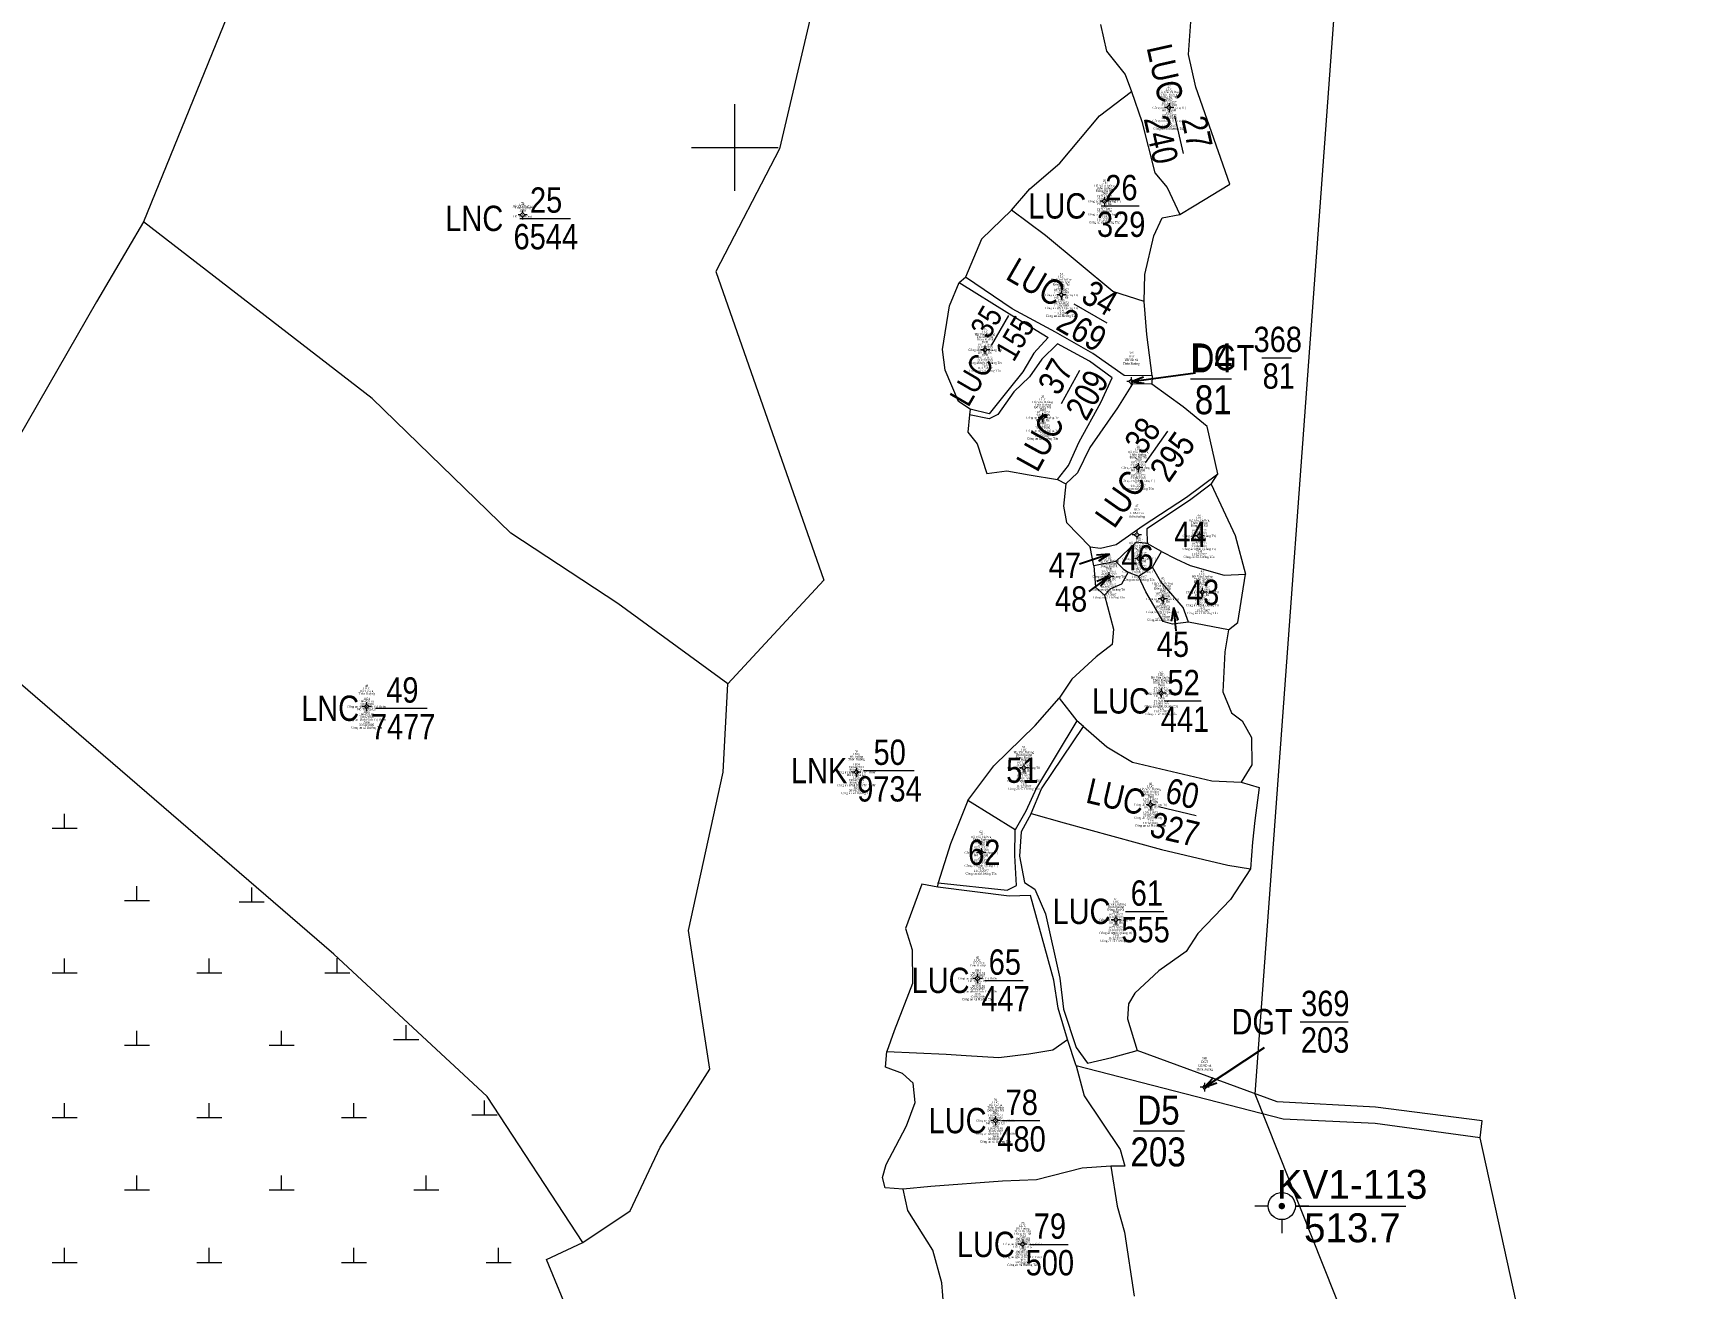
# Model space of a CAD drawing. Header units: metres. Extents: x 546779 to 548251, y 1841578 to 1843315.
# Drawn here: x 547303 to 547530.1, y 1842442.4 to 1842615.8 of the extents above; entities that cross this region are included whole.
import ezdxf
from ezdxf.enums import TextEntityAlignment as Align

# ---------------------------------------------------------------- set-up
doc = ezdxf.new("R2010")
doc.units = ezdxf.units.M
doc.header["$MEASUREMENT"] = 0
for name, color, linetype, lineweight in [('Level 10', 7, 'Continuous', 0), ('Level 11', 7, 'Continuous', 0), ('Level 13', 7, 'Continuous', 0), ('Level 14', 7, 'Continuous', 0), ('Level 15', 7, 'Continuous', 0), ('Level 19', 7, 'Continuous', 0), ('Level 23', 7, 'Continuous', 0), ('Level 50', 7, 'Continuous', 0), ('Level 60', 7, 'Continuous', 0), ('Level 8', 7, 'Continuous', 0)]:
    doc.layers.add(name, color=color, linetype=linetype, lineweight=lineweight)
doc.styles.add('Style-univcd', font='univcd.shx')
doc.styles.add('Style-vnarialNarrowI', font='vnarialNarrowI.shx')
doc.styles.add('Style-Vntimei', font='Vntimei.shx')
doc.dimstyles.get("Standard").update_dxf_attribs({"dimtxt": 0.18, "dimasz": 0.18, "dimexe": 0.18, "dimexo": 0.0625, "dimgap": 0.09, "dimtad": 0, "dimtih": 1, "dimtoh": 1, "dimdec": 4, "dimzin": 0, "dimdsep": 46, "dimtxsty": 'Standard', "dimcen": 0.09, "dimadec": 0, "dimazin": 0, "dimtfac": 1, "dimtdec": 4, "dimtofl": 0, "dimtmove": 0, "dimatfit": 3, "dimfxl": 1, "dimtolj": 1, "dimtzin": 0, "dimarcsym": 0})

# ---------------------------------------------------------------- blocks, each defined once
blk = doc.blocks.new('N_THUA_23')
at = {"layer": 'Level 13', "color": 230, "linetype": 'Continuous', "lineweight": 13, "flags": 128}
blk.add_lwpolyline([(-1.45, 0), (5.57, 0)], dxfattribs=at)
at = {"layer": 'Level 13', "color": 230, "linetype": 'Continuous', "lineweight": 0, "style": 'Style-vnarialNarrowI'}
blk.add_text('25', height=3.49998, dxfattribs=at).set_placement((2.203979, 0.78), align=Align.CENTER)
blk.add_text('LNC ', height=3.49998, dxfattribs=at).set_placement((-2.601418, -0.00001), align=Align.MIDDLE_RIGHT)
blk.add_text('6544', height=3.49998, dxfattribs=at).set_placement((2.162253, -0.78002), align=Align.TOP_CENTER)
blk = doc.blocks.new('N_THUA_24')
at = {"layer": 'Level 13', "color": 230, "linetype": 'Continuous', "lineweight": 13, "flags": 128}
blk.add_lwpolyline([(-1.67, 0), (3.58, 0)], dxfattribs=at)
at = {"layer": 'Level 13', "color": 230, "linetype": 'Continuous', "lineweight": 0, "style": 'Style-vnarialNarrowI'}
blk.add_text('26', height=3.49998, dxfattribs=at).set_placement((1.133927, 0.78), align=Align.CENTER)
blk.add_text('LUC ', height=3.49998, dxfattribs=at).set_placement((-2.601418, -0.00001), align=Align.MIDDLE_RIGHT)
blk.add_text('329', height=3.49998, dxfattribs=at).set_placement((1.10329, -0.78002), align=Align.TOP_CENTER)
blk = doc.blocks.new('N_THUA_25')
at = {"layer": 'Level 13', "color": 230, "linetype": 'Continuous', "lineweight": 13, "flags": 128}
blk.add_lwpolyline([(-1.671451, -0.006424), (3.656353, -0.00581)], dxfattribs=at)
at = {"layer": 'Level 13', "color": 230, "linetype": 'Continuous', "lineweight": 0, "style": 'Style-vnarialNarrowI'}
blk.add_text('27', height=3.499913, rotation=0.000119, dxfattribs=at).set_placement((1.234318, 0.780743), align=Align.CENTER)
blk.add_text('LUC ', height=3.499913, rotation=0.000119, dxfattribs=at).set_placement((-2.597674, -0.007059), align=Align.MIDDLE_RIGHT)
blk.add_text('240', height=3.499913, rotation=0.000119, dxfattribs=at).set_placement((1.126132, -0.786075), align=Align.TOP_CENTER)
blk = doc.blocks.new('N_THUA_32')
at = {"layer": 'Level 13', "color": 230, "linetype": 'Continuous', "lineweight": 13, "flags": 128}
blk.add_lwpolyline([(-1.675733, 0.002248), (3.57967, 0.000271)], dxfattribs=at)
at = {"layer": 'Level 13', "color": 230, "linetype": 'Continuous', "lineweight": 0, "style": 'Style-vnarialNarrowI'}
blk.add_text('34', height=3.499971, rotation=0.000043, dxfattribs=at).set_placement((1.039891, 0.772014), align=Align.CENTER)
blk.add_text('LUC ', height=3.499971, rotation=0.000043, dxfattribs=at).set_placement((-2.610173, -0.005968), align=Align.MIDDLE_RIGHT)
blk.add_text('269', height=3.499971, rotation=0.000043, dxfattribs=at).set_placement((1.087506, -0.793678), align=Align.TOP_CENTER)
blk = doc.blocks.new('N_THUA_33')
at = {"layer": 'Level 13', "color": 230, "linetype": 'Continuous', "lineweight": 13, "flags": 128}
blk.add_lwpolyline([(-1.657978, 0), (3.674269, 0.00268)], dxfattribs=at)
at = {"layer": 'Level 13', "color": 230, "linetype": 'Continuous', "lineweight": 0, "style": 'Style-vnarialNarrowI'}
blk.add_text('35', height=3.499868, rotation=359.999995, dxfattribs=at).set_placement((1.124947, 0.77761), align=Align.CENTER)
blk.add_text('LUC ', height=3.499868, rotation=359.999995, dxfattribs=at).set_placement((-2.619407, 0.003942), align=Align.MIDDLE_RIGHT)
blk.add_text('155', height=3.499868, rotation=359.999995, dxfattribs=at).set_placement((1.125115, -0.786034), align=Align.TOP_CENTER)
blk = doc.blocks.new('N_THUA_35')
at = {"layer": 'Level 13', "color": 230, "linetype": 'Continuous', "lineweight": 13, "flags": 128}
blk.add_lwpolyline([(-1.664805, -0.004264), (3.585035, 0.000894)], dxfattribs=at)
at = {"layer": 'Level 13', "color": 230, "linetype": 'Continuous', "lineweight": 0, "style": 'Style-vnarialNarrowI'}
blk.add_text('37', height=3.499977, rotation=359.999929, dxfattribs=at).set_placement((1.186416, 0.780306), align=Align.CENTER)
blk.add_text('LUC ', height=3.499977, rotation=359.999929, dxfattribs=at).set_placement((-2.616438, -0.000142), align=Align.MIDDLE_RIGHT)
blk.add_text('209', height=3.499977, rotation=359.999929, dxfattribs=at).set_placement((1.080118, -0.783519), align=Align.TOP_CENTER)
blk = doc.blocks.new('N_THUA_36')
at = {"layer": 'Level 13', "color": 230, "linetype": 'Continuous', "lineweight": 13, "flags": 128}
blk.add_lwpolyline([(-1.664676, 0.007169), (3.670158, 0.004379)], dxfattribs=at)
at = {"layer": 'Level 13', "color": 230, "linetype": 'Continuous', "lineweight": 0, "style": 'Style-vnarialNarrowI'}
blk.add_text('38', height=3.499978, rotation=359.999859, dxfattribs=at).set_placement((1.16465, 0.78281), align=Align.CENTER)
blk.add_text('LUC ', height=3.499978, rotation=359.999859, dxfattribs=at).set_placement((-2.607451, 0.000062), align=Align.MIDDLE_RIGHT)
blk.add_text('295', height=3.499978, rotation=359.999859, dxfattribs=at).set_placement((1.149822, -0.777197), align=Align.TOP_CENTER)
blk = doc.blocks.new('TerminatorOpen_0.5')
at = {"color": 0, "linetype": 'ByBlock', "lineweight": -2}
for q in [(-1, 0.25), (-1, 0), (-1, -0.25)]:
    blk.add_line((0, 0), q, dxfattribs=at)
blk = doc.blocks.new('N_THUA_47')
at = {"layer": 'Level 13', "color": 230, "linetype": 'Continuous', "lineweight": 13, "flags": 128}
blk.add_lwpolyline([(-1.44, 0), (5.69, 0)], dxfattribs=at)
at = {"layer": 'Level 13', "color": 230, "linetype": 'Continuous', "lineweight": 0, "style": 'Style-vnarialNarrowI'}
blk.add_text('49', height=3.49998, dxfattribs=at).set_placement((2.268438, 0.78), align=Align.CENTER)
blk.add_text('LNC ', height=3.49998, dxfattribs=at).set_placement((-2.601418, -0.00001), align=Align.MIDDLE_RIGHT)
blk.add_text('7477', height=3.49998, dxfattribs=at).set_placement((2.364126, -0.78002), align=Align.TOP_CENTER)
blk = doc.blocks.new('N_THUA_48')
at = {"layer": 'Level 13', "color": 230, "linetype": 'Continuous', "lineweight": 13, "flags": 128}
blk.add_lwpolyline([(-1.45, 0), (5.57, 0)], dxfattribs=at)
at = {"layer": 'Level 13', "color": 230, "linetype": 'Continuous', "lineweight": 0, "style": 'Style-vnarialNarrowI'}
blk.add_text('50', height=3.49998, dxfattribs=at).set_placement((2.18984, 0.78), align=Align.CENTER)
blk.add_text('LNK ', height=3.49998, dxfattribs=at).set_placement((-2.549752, -0.00001), align=Align.MIDDLE_RIGHT)
blk.add_text('9734', height=3.49998, dxfattribs=at).set_placement((2.162253, -0.78002), align=Align.TOP_CENTER)
blk = doc.blocks.new('N_THUA_50')
at = {"layer": 'Level 13', "color": 230, "linetype": 'Continuous', "lineweight": 13, "flags": 128}
blk.add_lwpolyline([(-1.7, 0), (3.34, 0)], dxfattribs=at)
at = {"layer": 'Level 13', "color": 230, "linetype": 'Continuous', "lineweight": 0, "style": 'Style-vnarialNarrowI'}
blk.add_text('52', height=3.49998, dxfattribs=at).set_placement((0.932964, 0.78), align=Align.CENTER)
blk.add_text('LUC ', height=3.49998, dxfattribs=at).set_placement((-2.601418, -0.00001), align=Align.MIDDLE_RIGHT)
blk.add_text('441', height=3.49998, dxfattribs=at).set_placement((1.124692, -0.78002), align=Align.TOP_CENTER)
blk = doc.blocks.new('N_THUA_58')
at = {"layer": 'Level 13', "color": 230, "linetype": 'Continuous', "lineweight": 13, "flags": 128}
blk.add_lwpolyline([(-1.663975, 0.000555), (3.69899, -0.006642)], dxfattribs=at)
at = {"layer": 'Level 13', "color": 230, "linetype": 'Continuous', "lineweight": 0, "style": 'Style-vnarialNarrowI'}
blk.add_text('60', height=3.499989, rotation=359.999908, dxfattribs=at).set_placement((1.151043, 0.777094), align=Align.CENTER)
blk.add_text('LUC ', height=3.499989, rotation=359.999908, dxfattribs=at).set_placement((-2.603133, 0.002777), align=Align.MIDDLE_RIGHT)
blk.add_text('327', height=3.499989, rotation=359.999908, dxfattribs=at).set_placement((1.255, -0.785261), align=Align.TOP_CENTER)
blk = doc.blocks.new('N_THUA_59')
at = {"layer": 'Level 13', "color": 230, "linetype": 'Continuous', "lineweight": 13, "flags": 128}
blk.add_lwpolyline([(-1.66, 0), (3.67, 0)], dxfattribs=at)
at = {"layer": 'Level 13', "color": 230, "linetype": 'Continuous', "lineweight": 0, "style": 'Style-vnarialNarrowI'}
blk.add_text('61', height=3.49998, dxfattribs=at).set_placement((1.30984, 0.78), align=Align.CENTER)
blk.add_text('LUC ', height=3.49998, dxfattribs=at).set_placement((-2.601418, -0.00001), align=Align.MIDDLE_RIGHT)
blk.add_text('555', height=3.49998, dxfattribs=at).set_placement((1.138831, -0.78002), align=Align.TOP_CENTER)
blk = doc.blocks.new('N_THUA_63')
at = {"layer": 'Level 13', "color": 230, "linetype": 'Continuous', "lineweight": 13, "flags": 128}
blk.add_lwpolyline([(-1.66, 0), (3.7, 0)], dxfattribs=at)
at = {"layer": 'Level 13', "color": 230, "linetype": 'Continuous', "lineweight": 0, "style": 'Style-vnarialNarrowI'}
blk.add_text('65', height=3.49998, dxfattribs=at).set_placement((1.163979, 0.78), align=Align.CENTER)
blk.add_text('LUC ', height=3.49998, dxfattribs=at).set_placement((-2.601418, -0.00001), align=Align.MIDDLE_RIGHT)
blk.add_text('447', height=3.49998, dxfattribs=at).set_placement((1.259274, -0.78002), align=Align.TOP_CENTER)
blk = doc.blocks.new('N_THUA_76')
at = {"layer": 'Level 13', "color": 230, "linetype": 'Continuous', "lineweight": 13, "flags": 128}
blk.add_lwpolyline([(-1.67, 0), (3.65, 0)], dxfattribs=at)
at = {"layer": 'Level 13', "color": 230, "linetype": 'Continuous', "lineweight": 0, "style": 'Style-vnarialNarrowI'}
blk.add_text('78', height=3.49998, dxfattribs=at).set_placement((1.153379, 0.78), align=Align.CENTER)
blk.add_text('LUC ', height=3.49998, dxfattribs=at).set_placement((-2.601418, -0.00001), align=Align.MIDDLE_RIGHT)
blk.add_text('480', height=3.49998, dxfattribs=at).set_placement((1.124692, -0.78002), align=Align.TOP_CENTER)
blk = doc.blocks.new('N_THUA_77')
at = {"layer": 'Level 13', "color": 230, "linetype": 'Continuous', "lineweight": 13, "flags": 128}
blk.add_lwpolyline([(-1.67, 0), (3.65, 0)], dxfattribs=at)
at = {"layer": 'Level 13', "color": 230, "linetype": 'Continuous', "lineweight": 0, "style": 'Style-vnarialNarrowI'}
blk.add_text('79', height=3.49998, dxfattribs=at).set_placement((1.128438, 0.78), align=Align.CENTER)
blk.add_text('LUC ', height=3.49998, dxfattribs=at).set_placement((-2.601418, -0.00001), align=Align.MIDDLE_RIGHT)
blk.add_text('500', height=3.49998, dxfattribs=at).set_placement((1.124692, -0.78002), align=Align.TOP_CENTER)
blk = doc.blocks.new('ND')
at = {"layer": 'Level 19', "color": 7, "linetype": 'Continuous', "lineweight": 0}
for p, q in [((-8.699919, 0), (8.699919, 0)), ((0, 0), (0, 9.999907))]:
    blk.add_line(p, q, dxfattribs=at)
blk = doc.blocks.new('N_THUA_356')
at = {"layer": 'Level 13', "color": 230, "linetype": 'Continuous', "lineweight": 13, "flags": 128}
blk.add_lwpolyline([(0, 0), (4.09, 0)], dxfattribs=at)
at = {"layer": 'Level 13', "color": 230, "linetype": 'Continuous', "lineweight": 0, "style": 'Style-vnarialNarrowI'}
blk.add_text('368', height=3.49998, dxfattribs=at).set_placement((2.208231, 0.78), align=Align.CENTER)
blk.add_text('368', height=3.49998, dxfattribs=at).set_placement((2.208231, 0.78), align=Align.CENTER)
blk.add_text('DGT ', height=3.49998, dxfattribs=at).set_placement((0.070438, -0.00001), align=Align.MIDDLE_RIGHT)
blk.add_text('81', height=3.49998, dxfattribs=at).set_placement((2.34984, -0.78002), align=Align.TOP_CENTER)
blk = doc.blocks.new('N_THUA_357')
at = {"layer": 'Level 13', "color": 230, "linetype": 'Continuous', "lineweight": 13, "flags": 128}
blk.add_lwpolyline([(0, 0), (6.64, 0)], dxfattribs=at)
at = {"layer": 'Level 13', "color": 230, "linetype": 'Continuous', "lineweight": 0, "style": 'Style-vnarialNarrowI'}
blk.add_text('369', height=3.49998, dxfattribs=at).set_placement((3.46329, 0.78), align=Align.CENTER)
blk.add_text('369', height=3.49998, dxfattribs=at).set_placement((3.46329, 0.78), align=Align.CENTER)
blk.add_text('DGT ', height=3.49998, dxfattribs=at).set_placement((0.070438, -0.00001), align=Align.MIDDLE_RIGHT)
blk.add_text('203', height=3.49998, dxfattribs=at).set_placement((3.429485, -0.78002), align=Align.TOP_CENTER)
blk = doc.blocks.new('DKCDV')
at = {"layer": 'Level 8', "linetype": 'Continuous', "lineweight": 0}
h = blk.add_hatch(color=7, dxfattribs=at)
edge = h.paths.add_edge_path()
edge.add_arc((-0.0025, 0), 1.500009, 0, 360)
at = {"layer": 'Level 8', "color": 7, "linetype": 'Continuous', "lineweight": 0}
for p, q in [((0, 12.500078), (0, 6.266706)), ((-6.233372, 0), (-12.500078, 0)), ((12.500078, 0), (6.233372, 0)), ((0, -6.266706), (0, -12.500078))]:
    blk.add_line(p, q, dxfattribs=at)
blk.add_circle((-0.0025, 0), 6.250039, dxfattribs=at)
blk = doc.blocks.new('CENTRD')
at = {"layer": 'Level 11', "linetype": 'Continuous', "lineweight": 0}
h = blk.add_hatch(color=3, dxfattribs=at)
edge = h.paths.add_edge_path()
edge.add_arc((-0.0025, 0), 1.500056, 0, 360)
at = {"layer": 'Level 11', "color": 3, "linetype": 'Continuous', "lineweight": 0}
for p, q in [((-6.200231, 0), (-12.400462, 0)), ((0, 6.200231), (-6.200231, 0)), ((-6.200231, 0), (0, -6.200231)), ((0, 12.400462), (0, 6.200231)), ((6.200231, 0), (0, 6.200231)), ((0, -6.200231), (6.200231, 0)), ((12.600469, 0), (6.200231, 0)), ((0, -6.200231), (0, -12.400462))]:
    blk.add_line(p, q, dxfattribs=at)

msp = doc.modelspace()

# ---------------------------------------------------------------- linework, layer by layer
at = {"layer": 'Level 10', "color": 7, "linetype": 'Continuous', "lineweight": 0}
for p, q in [((547335.01, 1842630.91), (547318.26, 1842589.71)), ((547430.99, 1842581.33), (547431.89, 1842582.07)), ((547457.69, 1842568.43), (547457.66, 1842567.3)), ((547432.53, 1842563.82), (547432.44, 1842563.07)), ((547465.85, 1842553.47), (547466.75, 1842554.9)), ((547444.6, 1842554.11), (547445.77, 1842553.54)), ((547449.63, 1842542.18), (547449.11, 1842544.79)), ((547458.98, 1842544.16), (547456.98, 1842545.28)), ((547457.72, 1842542.02), (547458.98, 1842544.16)), ((547452.68, 1842542.77), (547449.63, 1842542.18)), ((547454.39, 1842541.31), (547455.82, 1842540.77)), ((547455.82, 1842540.77), (547457.72, 1842542.02)), ((547468.24, 1842533.34), (547462.71, 1842534.39)), ((547444.81, 1842523.9), (547447.28, 1842520.78)), ((547448.21, 1842519.96), (547447.28, 1842520.78)), ((547438.74, 1842505.68), (547432.22, 1842509.75)), ((547428.07, 1842497.78), (547428.1, 1842498.36)), ((547447.16, 1842473.07), (547445.98, 1842476.7))]:
    msp.add_line(p, q, dxfattribs=at)
at = {"layer": 'Level 10', "color": 7, "linetype": 'Continuous', "lineweight": 0, "flags": 128}
for points in [[(547402.08, 1842633.37), (547410.35, 1842617.64), (547406.17, 1842599.83), (547397.39, 1842582.88), (547412.3, 1842540.19), (547399.02, 1842525.86)], [(547450.54, 1842617.02), (547451.38, 1842613.32), (547453.94, 1842610.09), (547454.81, 1842607.72)], [(547461.49, 1842590.74), (547463.51, 1842591.94), (547468.42, 1842594.92), (547463.71, 1842608.33), (547462.7, 1842612.86), (547463.05, 1842617.36)], [(547438.26, 1842591.35), (547440.79, 1842594.27), (547444.94, 1842597.82), (547450.41, 1842604.36), (547454.81, 1842607.72)], [(547454.81, 1842607.72), (547456.24, 1842603.61), (547458.06, 1842596.48), (547459.76, 1842594.48), (547461.49, 1842590.74)], [(547438.26, 1842591.35), (547434.08, 1842587.34), (547431.89, 1842582.07)], [(547456.58, 1842578.74), (547452.25, 1842580.09), (547442.95, 1842587.82), (547438.26, 1842591.35)], [(547318.26, 1842589.71), (547311.74, 1842578.69), (547296.91, 1842552.9), (547286.78, 1842538.3)], [(547399.02, 1842525.86), (547383.8, 1842536.96), (547369.01, 1842546.7), (547349.86, 1842565.33), (547318.26, 1842589.71)], [(547456.58, 1842578.74), (547456.68, 1842582.44), (547457.93, 1842587.79), (547459.09, 1842590.28), (547461.49, 1842590.74)], [(547457.69, 1842568.43), (547453.8, 1842568.49), (547449.47, 1842571.51), (547444.31, 1842574.49), (547438.35, 1842577.7), (547431.89, 1842582.07)], [(547432.53, 1842563.82), (547430.9, 1842564.9), (547429.06, 1842569.25), (547428.69, 1842572.1), (547429.66, 1842578.1), (547430.99, 1842581.33)], [(547430.99, 1842581.33), (547437.96, 1842577.03), (547443.3, 1842573.75), (547441.33, 1842571.57), (547439.83, 1842568.99), (547437.92, 1842566.66), (547435.16, 1842563.18), (547432.53, 1842563.82)], [(547457.69, 1842568.43), (547456.97, 1842574.14), (547456.58, 1842578.74)], [(547444.6, 1842554.11), (547446.13, 1842556.04), (547447.58, 1842559.32), (547450.59, 1842564.78), (547452.16, 1842568.16), (547449.01, 1842570.46), (547444.62, 1842572.86), (547442.44, 1842570.74), (547440.71, 1842568.3), (547438.55, 1842566.22), (547436.36, 1842563.09), (547435.17, 1842562.52), (547432.44, 1842563.07)], [(547457.66, 1842567.3), (547454.99, 1842567.36), (547452.89, 1842564.01), (547449.05, 1842558.52), (547447.38, 1842555.03), (547445.77, 1842553.54)], [(547466.75, 1842554.9), (547465.27, 1842561.46), (547461.95, 1842564.16), (547457.66, 1842567.3)], [(547432.44, 1842563.07), (547432.2, 1842560.65), (547433.48, 1842559.06), (547434.81, 1842554.96), (547437.6, 1842555.31), (547440.7, 1842554.74), (547444.6, 1842554.11)], [(547449.11, 1842544.79), (547450.54, 1842544.63), (547452.72, 1842545.15), (547456.46, 1842547.75), (547462.41, 1842551.66), (547466.75, 1842554.9)], [(547445.77, 1842553.54), (547445.42, 1842550.45), (547445.86, 1842548.19), (547449.11, 1842544.79)], [(547465.85, 1842553.47), (547462.83, 1842551.23), (547456.95, 1842547.32), (547456.98, 1842545.28)], [(547465.85, 1842553.47), (547469.15, 1842546.39), (547470.6, 1842541.04)], [(547456.98, 1842545.28), (547455.49, 1842545.46), (547452.68, 1842542.77)], [(547458.98, 1842544.16), (547460.97, 1842543.15), (547462.92, 1842542.24), (547467.65, 1842540.88), (547470.6, 1842541.04)], [(547449.63, 1842542.18), (547449.84, 1842539.25), (547451.11, 1842538.13)], [(547454.39, 1842541.31), (547453.47, 1842539.67), (547451.94, 1842539), (547451.11, 1842538.13)], [(547452.68, 1842542.77), (547453.68, 1842541.76), (547454.39, 1842541.31)], [(547462.71, 1842534.39), (547461.96, 1842536.42), (547458.85, 1842540.07), (547457.72, 1842542.02)], [(547462.71, 1842534.39), (547460.51, 1842534.14), (547459.2, 1842534.47), (547456.8, 1842538.57), (547455.82, 1842540.77)], [(547468.24, 1842533.34), (547469.51, 1842534.33), (547470.6, 1842541.04)], [(547378.96, 1842448.64), (547365.75, 1842468.82), (547344.55, 1842488.49), (547286.78, 1842538.3)], [(547451.11, 1842538.13), (547452.34, 1842533.41), (547452.16, 1842531.31), (547449.96, 1842529.59), (547446.56, 1842526.51), (547444.81, 1842523.9)], [(547468.24, 1842533.34), (547467.73, 1842530.28), (547467.46, 1842524.79), (547468.65, 1842521.89), (547470.13, 1842520.74), (547471.43, 1842518.48), (547471.45, 1842514.7), (547469.99, 1842512.3)], [(547378.96, 1842448.64), (547385.54, 1842453.05), (547389.67, 1842461.85), (547396.55, 1842472.61), (547393.61, 1842491.79), (547398.4, 1842513.65), (547399.02, 1842525.86)], [(547432.22, 1842509.75), (547435.8, 1842514.55), (547441.49, 1842520.12), (547444.81, 1842523.9)], [(547447.28, 1842520.78), (547441.71, 1842511.49), (547440.21, 1842508.3), (547438.74, 1842505.68)], [(547440.96, 1842507.96), (547442.39, 1842511.35), (547448.21, 1842519.96)], [(547448.21, 1842519.96), (547451.42, 1842517.15), (547454.99, 1842515.03), (547465.92, 1842512.47), (547469.99, 1842512.3)], [(547469.99, 1842512.3), (547472.46, 1842511.53), (547471.9, 1842506.98), (547471.57, 1842504.01), (547471.26, 1842500.3)], [(547432.22, 1842509.75), (547429.82, 1842503.74), (547428.1, 1842498.36)], [(547440.96, 1842507.96), (547439.56, 1842505.4), (547439.36, 1842502.08), (547440.05, 1842498.42), (547441.47, 1842497.48), (547442.95, 1842494.08), (547444.92, 1842485.19), (547445.44, 1842480.93), (547447.19, 1842475.61), (547448.74, 1842473.46), (547452.11, 1842474.24), (547455.6, 1842475.2)], [(547440.96, 1842507.96), (547445.51, 1842506.68), (547458.97, 1842502.96), (547468.13, 1842500.8), (547471.26, 1842500.3)], [(547428.1, 1842498.36), (547437.66, 1842497.37), (547438.94, 1842498.02), (547438.71, 1842502.16), (547438.74, 1842505.68)], [(547471.26, 1842500.3), (547468.53, 1842496.05), (547464, 1842491.37), (547462.37, 1842488.89), (547458.63, 1842486.19), (547455.3, 1842483.11), (547454.41, 1842481.63), (547454.29, 1842479.57), (547455.6, 1842475.2)], [(547428.07, 1842497.78), (547425.86, 1842498.19), (547423.57, 1842492.04), (547424.5, 1842489.1), (547424.54, 1842484.44), (547422.03, 1842477.9), (547421, 1842475.07)], [(547445.98, 1842476.7), (547444.67, 1842481.05), (547444.09, 1842484.93), (547440.89, 1842496.62), (547437.91, 1842496.55), (547428.07, 1842497.78)], [(547421, 1842475.07), (547429.22, 1842474.68), (547431.96, 1842474.53), (547436.5, 1842474.21), (547440.65, 1842474.73), (547443.97, 1842475.28), (547445.98, 1842476.7)], [(547423.25, 1842456.03), (547420.78, 1842456.22), (547420.42, 1842457.64), (547420.9, 1842459.46), (547422.24, 1842461.97), (547423.71, 1842464.8), (547424.92, 1842468.03), (547424.63, 1842470.69), (547423.19, 1842472.01), (547420.81, 1842472.9), (547421, 1842475.07)], [(547447.16, 1842473.07), (547448.28, 1842468.95), (547453.25, 1842461.52), (547453.91, 1842459.22), (547451.99, 1842459.23)], [(547503.03, 1842463.12), (547488.53, 1842465.11), (547475.78, 1842465.71), (547447.16, 1842473.07)], [(547503.03, 1842463.12), (547503.31, 1842465.47), (547488.57, 1842467.36), (547474.98, 1842468.09), (547455.6, 1842475.2)], [(547530.12, 1842351.45), (547528.34, 1842370.59), (547519.27, 1842410.72), (547510.89, 1842427.22), (547503.03, 1842463.12)], [(547451.99, 1842459.23), (547448.01, 1842458.92), (547441.71, 1842457.32), (547437.01, 1842457.14), (547427.11, 1842456.39), (547423.25, 1842456.03)], [(547451.99, 1842459.23), (547452.84, 1842453.68), (547453.84, 1842450.09), (547455.2, 1842441.23)], [(547429.02, 1842437.83), (547428.61, 1842443.07), (547427.36, 1842447.59), (547423.92, 1842453.1), (547423.25, 1842456.03)], [(547389.37, 1842409.04), (547373.94, 1842446.29), (547378.96, 1842448.64)]]:
    msp.add_lwpolyline(points, dxfattribs=at)
at = {"layer": 'Level 14', "color": 2, "linetype": 'Continuous', "lineweight": 13, "flags": 128}
for points in [[(547462.97, 1842568.05), (547468.66, 1842568.05)], [(547455.12, 1842464.08), (547462.17, 1842464.08)]]:
    msp.add_lwpolyline(points, dxfattribs=at)
at = {"layer": 'Level 23', "color": 12, "linetype": 'Continuous', "lineweight": 0}
for p, q in [((547448.21, 1842519.96), (547447.28, 1842520.78)), ((547428.07, 1842497.78), (547428.1, 1842498.36)), ((547447.16, 1842473.07), (547445.98, 1842476.7))]:
    msp.add_line(p, q, dxfattribs=at)
at = {"layer": 'Level 23', "color": 12, "linetype": 'Continuous', "lineweight": 0, "flags": 128}
for points in [[(547447.28, 1842520.78), (547441.71, 1842511.49), (547440.21, 1842508.3), (547438.74, 1842505.68)], [(547440.96, 1842507.96), (547442.39, 1842511.35), (547448.21, 1842519.96)], [(547440.96, 1842507.96), (547439.56, 1842505.4), (547439.36, 1842502.08), (547440.05, 1842498.42), (547441.47, 1842497.48), (547442.95, 1842494.08), (547444.92, 1842485.19), (547445.44, 1842480.93), (547447.19, 1842475.61), (547448.74, 1842473.46), (547452.11, 1842474.24), (547455.6, 1842475.2)], [(547428.1, 1842498.36), (547437.66, 1842497.37), (547438.94, 1842498.02), (547438.71, 1842502.16), (547438.74, 1842505.68)], [(547445.98, 1842476.7), (547444.67, 1842481.05), (547444.09, 1842484.93), (547440.89, 1842496.62), (547437.91, 1842496.55), (547428.07, 1842497.78)], [(547503.03, 1842463.12), (547488.53, 1842465.11), (547475.78, 1842465.71), (547447.16, 1842473.07)], [(547503.03, 1842463.12), (547503.31, 1842465.47), (547488.57, 1842467.36), (547474.98, 1842468.09), (547455.6, 1842475.2)]]:
    msp.add_lwpolyline(points, dxfattribs=at)
at = {"layer": 'Level 50', "color": 230, "linetype": 'Continuous', "lineweight": 0}
for p, q in [((547471.94, 1842469.16), (547488.72, 1842698.87)), ((547520.82, 1842346.11), (547471.94, 1842469.16))]:
    msp.add_line(p, q, dxfattribs=at)
at = {"layer": 'Level 60', "color": 7, "linetype": 'Continuous', "lineweight": 0, "flags": 128}
for points in [[(547400, 1842594), (547400, 1842606)], [(547394, 1842600), (547406, 1842600)]]:
    msp.add_lwpolyline(points, dxfattribs=at)
at = {"layer": 'Level 8', "color": 5, "linetype": 'Continuous', "lineweight": 13}
msp.add_line((547477.61, 1842453.7), (547492.74, 1842453.7), dxfattribs=at)

# ---------------------------------------------------------------- block references
at = {"layer": 'Level 11', "color": 3, "linetype": 'Continuous', "lineweight": 0, "xscale": 0.049998, "yscale": 0.049998, "zscale": 0.049998}
for p in [(547460.02, 1842605.51), (547370.65, 1842590.69), (547451.09, 1842592.57), (547445.13, 1842579.62), (547434.57, 1842572.04), (547454.79, 1842567.65), (547442.54, 1842562.67), (547455.74, 1842555.76), (547455.56, 1842546.49), (547464.18, 1842546.32), (547455.88, 1842543.18), (547451.7, 1842540.71), (547464.62, 1842538.54), (547459.14, 1842537.61), (547458.93, 1842524.59), (547349.09, 1842522.73), (547416.8, 1842513.66), (547439.95, 1842514.26), (547457.46, 1842509.17), (547434.04, 1842502.55), (547452.66, 1842493.25), (547433.55, 1842485.17), (547464.94, 1842470.13), (547436.03, 1842465.51), (547439.79, 1842448.45)]:
    msp.add_blockref('CENTRD', p, dxfattribs=at)
at = {"layer": 'Level 13', "color": 230, "linetype": 'Continuous', "lineweight": 0}
for name, p, xscale, yscale, zscale, rotation in [('N_THUA_25', (547461.16, 1842602.76), 1.000002, 1.000002, 1.000002, 282.568859), ('N_THUA_32', (547448.3, 1842577.55), 1.000003, 1.000003, 1.000003, 329.992691), ('N_THUA_33', (547436.22, 1842573.91), 0.9, 0.9, 0.9, 59.826486), ('N_THUA_35', (547445.95, 1842566.1), 1.000001, 1.000001, 1.000001, 61.132912), ('N_THUA_36', (547457.74, 1842557.8), 1.000001, 1.000001, 1.000001, 55.029138), ('N_THUA_58', (547460.18, 1842508.52), 0.999997, 0.999997, 0.999997, 346.818022)]:
    msp.add_blockref(name, p, dxfattribs=dict(at, xscale=xscale, yscale=yscale, zscale=zscale, rotation=rotation))
for name, p in [('N_THUA_24', (547452.3, 1842591.93)), ('N_THUA_23', (547371.7, 1842590.21)), ('N_THUA_356', (547472.84, 1842570.95)), ('N_THUA_50', (547461.1, 1842523.52)), ('N_THUA_47', (547351.77, 1842522.5)), ('N_THUA_48', (547419.21, 1842513.89)), ('N_THUA_59', (547455.64, 1842494.43)), ('N_THUA_63', (547436.16, 1842484.89)), ('N_THUA_357', (547478.16, 1842479.18)), ('N_THUA_76', (547438.51, 1842465.51)), ('N_THUA_77', (547442.42, 1842448.4))]:
    msp.add_blockref(name, p, dxfattribs=at)
at = {"layer": 'Level 13', "color": 230, "linetype": 'Continuous', "lineweight": 13, "xscale": 1.75, "yscale": 1.75, "zscale": 1.75}
for p, rotation in [((547451.7, 1842540.71), 36.573031), ((547460.62, 1842536.42), 96.418787)]:
    msp.add_blockref('TerminatorOpen_0.5', p, dxfattribs=dict(at, rotation=rotation))
at = {"layer": 'Level 19', "color": 7, "linetype": 'Continuous', "lineweight": 0, "xscale": 0.200002, "yscale": 0.200002, "zscale": 0.200002}
for p in [(547307.34, 1842505.92), (547317.34, 1842495.92), (547333.21, 1842495.73), (547307.34, 1842485.92), (547327.34, 1842485.92), (547327.34, 1842485.92), (547345.04, 1842485.94), (547317.34, 1842475.92), (547337.34, 1842475.92), (547354.57, 1842476.72), (547307.34, 1842465.92), (547327.34, 1842465.92), (547347.34, 1842465.92), (547365.38, 1842466.31), (547317.34, 1842455.92), (547337.34, 1842455.92), (547357.34, 1842455.92), (547307.34, 1842445.92), (547327.34, 1842445.92), (547347.34, 1842445.92), (547367.34, 1842445.92)]:
    msp.add_blockref('ND', p, dxfattribs=at)
at = {"layer": 'Level 8', "color": 7, "linetype": 'Continuous', "lineweight": 0, "xscale": 0.299998, "yscale": 0.299998, "zscale": 0.299998}
msp.add_blockref('DKCDV', (547475.61, 1842453.7), dxfattribs=at)

# ---------------------------------------------------------------- texts
at = {"layer": 'Level 13', "color": 230, "linetype": 'Continuous', "lineweight": 0, "style": 'Style-vnarialNarrowI'}
for s, p in [('44', (547462.97, 1842546.55)), ('47', (547445.63, 1842542.26)), ('46', (547455.66, 1842543.29)), ('48', (547446.48, 1842537.6)), ('43', (547464.73, 1842538.52)), ('45', (547460.56, 1842531.35)), ('51', (547439.74, 1842513.94)), ('62', (547434.47, 1842502.59))]:
    msp.add_text(s, height=3.5, dxfattribs=at).set_placement(p, align=Align.MIDDLE_CENTER)
at = {"layer": 'Level 14', "color": 2, "linetype": 'Continuous', "lineweight": 0, "style": 'Style-vnarialNarrowI'}
for s, p in [('D4', (547465.9, 1842568.92)), ('D5', (547458.56, 1842464.96))]:
    msp.add_text(s, height=4, dxfattribs=at).set_placement(p, align=Align.CENTER)
for s, p in [('81', (547466.13, 1842567.14)), ('203', (547458.51, 1842463.18))]:
    msp.add_text(s, height=4, dxfattribs=at).set_placement(p, align=Align.TOP_CENTER)
at = {"layer": 'Level 15', "color": 3, "linetype": 'Continuous', "lineweight": 0, "char_height": 0.3, "attachment_point": 5, "style": 'Style-Vntimei'}
for s, insert, line_spacing_factor in [('27\\PLUC\\PHå V¨n §\xadêng\\PTh«n Ruéng\\P§«ng Ru Na\\P1980\\P197121857\\P21/09/1999\\PC«ng an t∅nh Qu¶ng TrÞ\\PHå ThÞ Bª\\P1980\\P197121872\\P21/09/1999\\PC«ng an t∅nh Qu¶ng TrÞ\\P71/6\\P11/12/2007\\PC«ng an x· H\xadíng T©n\\P', (547460.02, 1842605.46), 0.72), ('26\\PLUC\\PHå V¨n §\xadêng\\PTh«n Ruéng\\P§«ng Ru Na\\P1980\\P197121857\\P21/09/1999\\PC«ng an t∅nh Qu¶ng TrÞ\\PHå ThÞ Bª\\P1980\\P197121872\\P21/09/1999\\PC«ng an t∅nh Qu¶ng TrÞ\\P71/6\\P11/12/2007\\PC«ng an x· H\xadíng T©n\\P', (547451.09, 1842592.52), 0.72), ('25\\PLNC\\PHå V¨n Bu«ng\\PTh«n Ruéng\\P \\P1978\\P \\P \\P \\PHå ThÞ Ph¨ng\\P \\P \\P \\P \\P \\P \\P \\P', (547370.65, 1842590.64), 0.405), ('34\\PLUC\\PHå V¨n §\xadêng\\PTh«n Ruéng\\P§«ng Ru Na\\P1980\\P197121857\\P21/09/1999\\PC«ng an t∅nh Qu¶ng TrÞ\\PHå ThÞ Bª\\P1980\\P197121872\\P21/09/1999\\PC«ng an t∅nh Qu¶ng TrÞ\\P71/6\\P11/12/2007\\PC«ng an x· H\xadíng T©n\\P', (547445.13, 1842579.57), 0.72), ('35\\PLUC\\PHå V¨n §\xadêng\\PTh«n Ruéng\\P§«ng Ru Na\\P1980\\P197121857\\P21/09/1999\\PC«ng an t∅nh Qu¶ng TrÞ\\PHå ThÞ Bª\\P1980\\P197121872\\P21/09/1999\\PC«ng an t∅nh Qu¶ng TrÞ\\P71/6\\P11/12/2007\\PC«ng an x· H\xadíng T©n\\P', (547434.57, 1842571.99), 0.72), ('37\\PLUC\\PHå V¨n §\xadêng\\PTh«n Ruéng\\P§«ng Ru Na\\P1980\\P197121857\\P21/09/1999\\PC«ng an t∅nh Qu¶ng TrÞ\\PHå ThÞ Bª\\P1980\\P197121872\\P21/09/1999\\PC«ng an t∅nh Qu¶ng TrÞ\\P71/6\\P11/12/2007\\PC«ng an x· H\xadíng T©n\\P', (547442.54, 1842562.62), 0.72), ('38\\PLUC\\PHå V¨n §\xadêng\\PTh«n Ruéng\\P§«ng Ru Na\\P1980\\P197121857\\P21/09/1999\\PC«ng an t∅nh Qu¶ng TrÞ\\PHå ThÞ Bª\\P1980\\P197121872\\P21/09/1999\\PC«ng an t∅nh Qu¶ng TrÞ\\P71/6\\P11/12/2007\\PC«ng an x· H\xadíng T©n\\P', (547455.74, 1842555.71), 0.72), ('44\\PLUC\\PHå V¨n §\xadêng\\PTh«n Ruéng\\P§«ng Ru Na\\P1980\\P197121857\\P21/09/1999\\PC«ng an t∅nh Qu¶ng TrÞ\\PHå ThÞ Bª\\P1980\\P197121872\\P21/09/1999\\PC«ng an t∅nh Qu¶ng TrÞ\\P71/6\\P11/12/2007\\PC«ng an x· H\xadíng T©n\\P', (547464.18, 1842546.27), 0.72), ('46\\PLUC\\PHå V¨n §\xadêng\\PTh«n Ruéng\\P§«ng Ru Na\\P1980\\P197121857\\P21/09/1999\\PC«ng an t∅nh Qu¶ng TrÞ\\PHå ThÞ Bª\\P1980\\P197121872\\P21/09/1999\\PC«ng an t∅nh Qu¶ng TrÞ\\P71/6\\P11/12/2007\\PC«ng an x· H\xadíng T©n\\P', (547455.88, 1842543.13), 0.72), ('48\\PLUC\\PHå V¨n §\xadêng\\PTh«n Ruéng\\P§«ng Ru Na\\P1980\\P197121857\\P21/09/1999\\PC«ng an t∅nh Qu¶ng TrÞ\\PHå ThÞ Bª\\P1980\\P197121872\\P21/09/1999\\PC«ng an t∅nh Qu¶ng TrÞ\\P71/6\\P11/12/2007\\PC«ng an x· H\xadíng T©n\\P', (547451.7, 1842540.66), 0.72), ('43\\PLUC\\PHå V¨n §\xadêng\\PTh«n Ruéng\\P§«ng Ru Na\\P1980\\P197121857\\P21/09/1999\\PC«ng an t∅nh Qu¶ng TrÞ\\PHå ThÞ Bª\\P1980\\P197121872\\P21/09/1999\\PC«ng an t∅nh Qu¶ng TrÞ\\P71/6\\P11/12/2007\\PC«ng an x· H\xadíng T©n\\P', (547464.62, 1842538.49), 0.72), ('45\\PLUC\\PHå V¨n §\xadêng\\PTh«n Ruéng\\P§«ng Ru Na\\P1980\\P197121857\\P21/09/1999\\PC«ng an t∅nh Qu¶ng TrÞ\\PHå ThÞ Bª\\P1980\\P197121872\\P21/09/1999\\PC«ng an t∅nh Qu¶ng TrÞ\\P71/6\\P11/12/2007\\PC«ng an x· H\xadíng T©n\\P', (547459.14, 1842537.56), 0.72), ('52\\PLUC\\PHå V¨n §\xadêng\\PTh«n Ruéng\\P§«ng Ru Na\\P1980\\P197121857\\P21/09/1999\\PC«ng an t∅nh Qu¶ng TrÞ\\PHå ThÞ Bª\\P1980\\P197121872\\P21/09/1999\\PC«ng an t∅nh Qu¶ng TrÞ\\P71/6\\P11/12/2007\\PC«ng an x· H\xadíng T©n\\P', (547458.93, 1842524.54), 0.72), ('49\\PLNC\\PHå Tu«ng\\PTh«n Ruéng\\P \\P1954\\P190457163\\P30/06/1987\\PC«ng an t∅nh B×nh TrÞ Thiªn\\PHå ThÞ Xa Ly\\P1956\\P190457189\\P30/06/1987\\PC«ng an t∅nh B×nh TrÞ Thiªn\\P36/6\\P30/08/2005\\PC«ng an x· H\xadíng T©n\\P', (547349.09, 1842522.68), 0.72), ('50\\PLNK\\PHå Tu«ng\\PTh«n Ruéng\\P \\P1954\\P190457163\\P30/06/1987\\PC«ng an t∅nh B×nh TrÞ Thiªn\\PHå ThÞ Xa Ly\\P1956\\P190457189\\P30/06/1987\\PC«ng an t∅nh B×nh TrÞ Thiªn\\P36/6\\P30/08/2005\\PC«ng an x· H\xadíng T©n\\P', (547416.8, 1842513.61), 0.72), ('51\\PLUC\\PHå V¨n §\xadêng\\PTh«n Ruéng\\P§«ng Ru Na\\P1980\\P197121857\\P21/09/1999\\PC«ng an t∅nh Qu¶ng TrÞ\\PHå ThÞ Bª\\P1980\\P197121872\\P21/09/1999\\PC«ng an t∅nh Qu¶ng TrÞ\\P71/6\\P11/12/2007\\PC«ng an x· H\xadíng T©n\\P', (547439.95, 1842514.21), 0.72), ('60\\PLUC\\PHå V¨n §\xadêng\\PTh«n Ruéng\\P§«ng Ru Na\\P1980\\P197121857\\P21/09/1999\\PC«ng an t∅nh Qu¶ng TrÞ\\PHå ThÞ Bª\\P1980\\P197121872\\P21/09/1999\\PC«ng an t∅nh Qu¶ng TrÞ\\P71/6\\P11/12/2007\\PC«ng an x· H\xadíng T©n\\P', (547457.46, 1842509.12), 0.72), ('62\\PLUC\\PHå V¨n §\xadêng\\PTh«n Ruéng\\P§«ng Ru Na\\P1980\\P197121857\\P21/09/1999\\PC«ng an t∅nh Qu¶ng TrÞ\\PHå ThÞ Bª\\P1980\\P197121872\\P21/09/1999\\PC«ng an t∅nh Qu¶ng TrÞ\\P71/6\\P11/12/2007\\PC«ng an x· H\xadíng T©n\\P', (547434.04, 1842502.5), 0.72), ('61\\PLUC\\PHå V¨n §\xadêng\\PTh«n Ruéng\\P§«ng Ru Na\\P1980\\P197121857\\P21/09/1999\\PC«ng an t∅nh Qu¶ng TrÞ\\PHå ThÞ Bª\\P1980\\P197121872\\P21/09/1999\\PC«ng an t∅nh Qu¶ng TrÞ\\P71/6\\P11/12/2007\\PC«ng an x· H\xadíng T©n\\P', (547452.66, 1842493.2), 0.72), ('65\\PLUC\\PHå Tu«ng\\PTh«n Ruéng\\P \\P1954\\P190457163\\P30/06/1987\\PC«ng an t∅nh B×nh TrÞ Thiªn\\PHå ThÞ Xa Ly\\P1956\\P190457189\\P30/06/1987\\PC«ng an t∅nh B×nh TrÞ Thiªn\\P36/6\\P30/08/2005\\PC«ng an x· H\xadíng T©n\\P', (547433.55, 1842485.12), 0.72), ('78\\PLUC\\PHå Tu«ng\\PTh«n Ruéng\\P§«ng Ru Na\\P1954\\P190457163\\P30/06/1987\\PC«ng an t∅nh B×nh TrÞ Thiªn\\PHå ThÞ Xa Ly\\P1956\\P190457189\\P30/06/1987\\PC«ng an t∅nh B×nh TrÞ Thiªn\\P36/6\\P30/08/2005\\PC«ng an x· H\xadíng T©n\\P', (547436.03, 1842465.46), 0.72), ('79\\PLUC\\PHå Tu«ng\\PTh«n Ruéng\\P§«ng Ru Na\\P1954\\P190457163\\P30/06/1987\\PC«ng an t∅nh B×nh TrÞ Thiªn\\PHå ThÞ Xa Ly\\P1956\\P190457189\\P30/06/1987\\PC«ng an t∅nh B×nh TrÞ Thiªn\\P36/6\\P30/08/2005\\PC«ng an x· H\xadíng T©n\\P', (547439.79, 1842448.4), 0.72)]:
    msp.add_mtext(s, dxfattribs=dict(at, insert=insert, line_spacing_factor=line_spacing_factor))
for s, insert in [('368\\PDGT\\PUBND x·\\PTh«n Ruéng\\P \\P \\P \\P \\P \\P \\P \\P \\P \\P \\P \\P \\P \\P', (547454.79, 1842567.6)), ('47\\PDCS\\PUBND x·\\PTh«n Ruéng\\P \\P \\P \\P \\P \\P \\P \\P \\P \\P \\P \\P \\P \\P', (547455.56, 1842546.44)), ('369\\PDGT\\PUBND x·\\PTh«n Ruéng\\P \\P \\P \\P \\P \\P \\P \\P \\P \\P \\P \\P \\P \\P', (547464.94, 1842470.08))]:
    msp.add_mtext(s, dxfattribs=dict(at, insert=insert))
at = {"layer": 'Level 8', "color": 230, "linetype": 'Continuous', "lineweight": 0, "style": 'Style-univcd'}
msp.add_text('KV1-113', height=4, dxfattribs=at).set_placement((547485.32, 1842454.7), align=Align.CENTER)
at = {"layer": 'Level 8', "color": 5, "linetype": 'Continuous', "lineweight": 0, "style": 'Style-univcd'}
msp.add_text('513.7', height=4, dxfattribs=at).set_placement((547485.36, 1842452.7), align=Align.TOP_CENTER)

# ---------------------------------------------------------------- leaders
at = {"layer": 'Level 13', "color": 230, "linetype": 'Continuous', "lineweight": 13}
for points in [[(547454.79, 1842567.65), (547463.67, 1842568.84)], [(547451.78, 1842543.78), (547447.63, 1842542.42)], [(547451.7, 1842540.71), (547448.91, 1842538.64)], [(547460.62, 1842536.42), (547460.98, 1842533.22)], [(547464.94, 1842470.13), (547473.21, 1842475.62)]]:
    msp.add_leader(points, dimstyle='Standard', override={"dimtxt": 1.75, "dimasz": 1.75, "dimgap": 0, "dimtxsty": 'Style-Vntimei', "dimldrblk": 'TerminatorOpen_0.5'}, dxfattribs=at)

doc.saveas('drawing.dxf')
